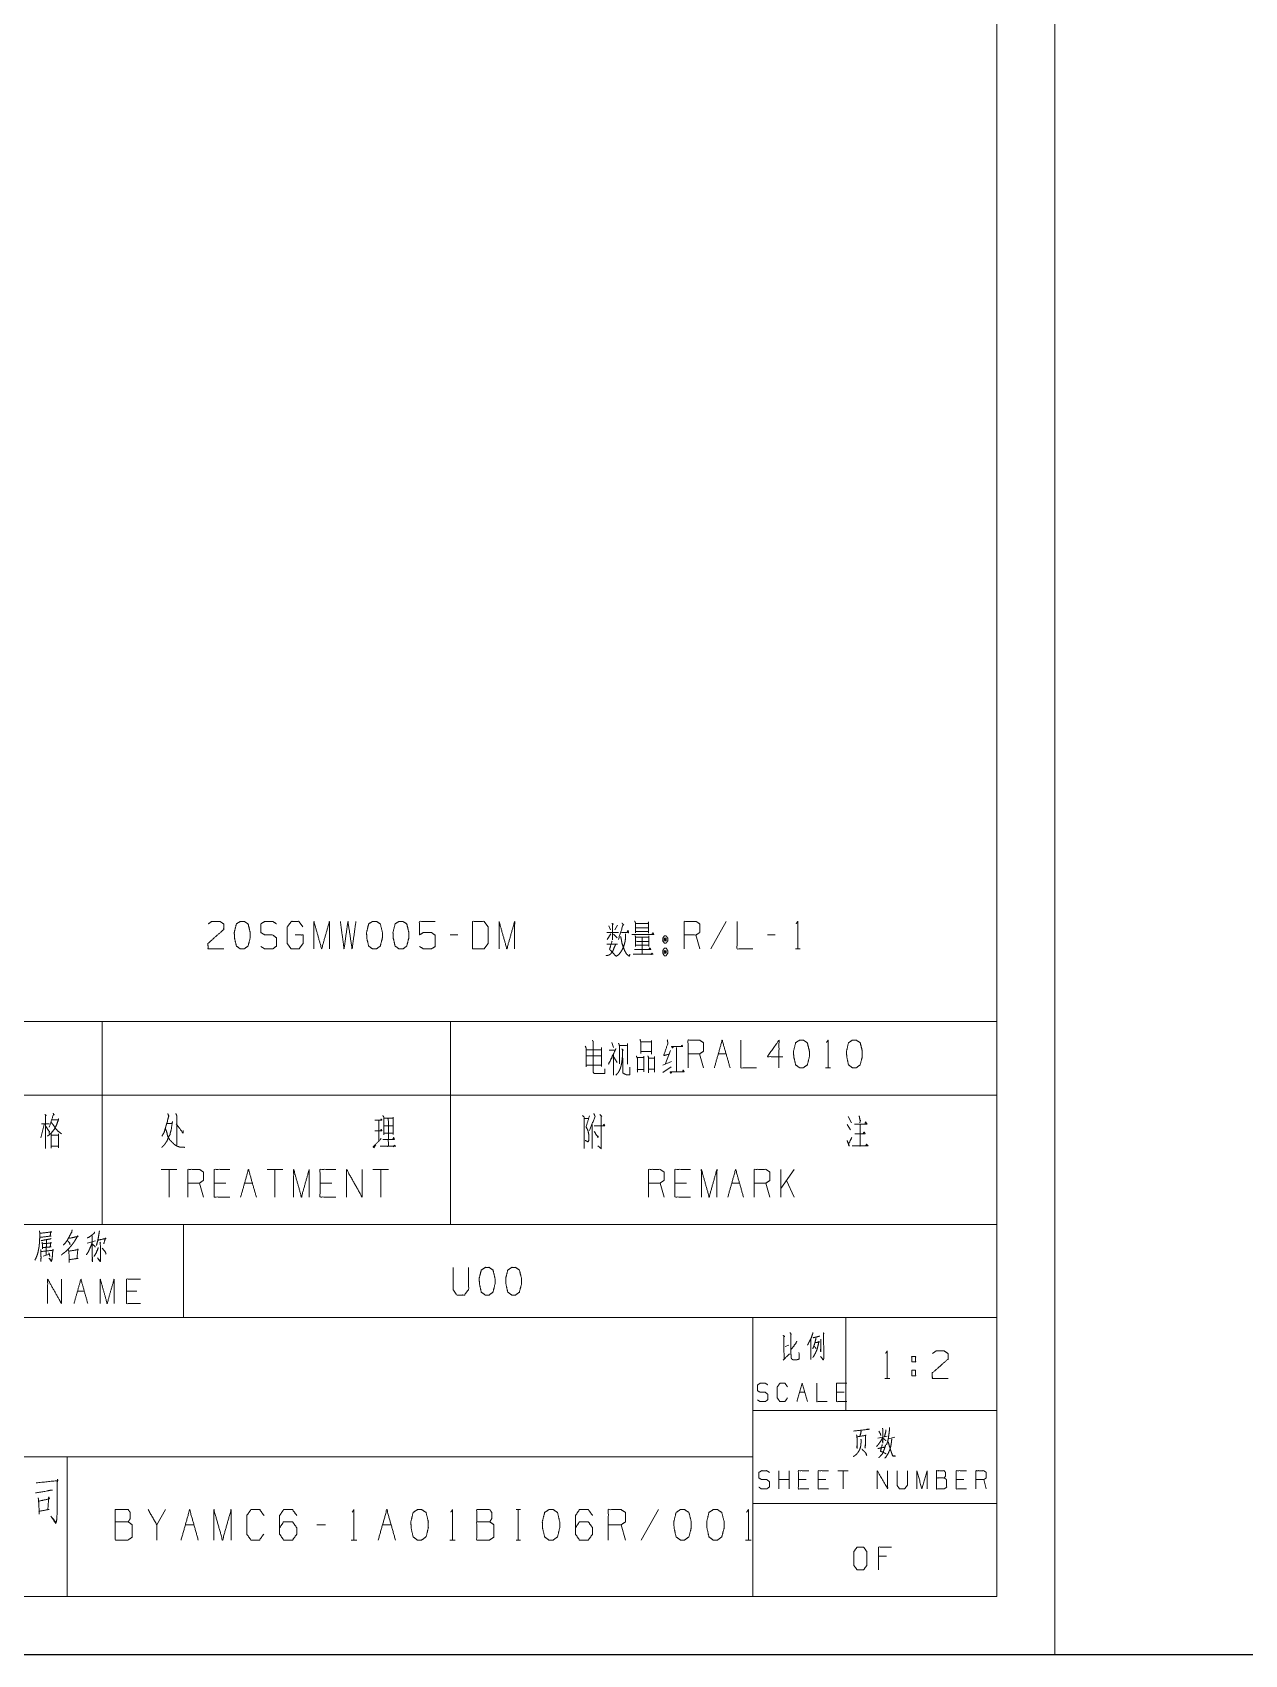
# Model space of a CAD drawing. Header units: millimetres. Extents: x 2210 to 79821, y -19430 to 2344.
# Drawn here: x 3105.1 to 3209.5, y 1492.8 to 1632.4 of the extents above; entities that cross this region are included whole.
import ezdxf

# ---------------------------------------------------------------- set-up
doc = ezdxf.new("R2010")
doc.units = ezdxf.units.MM
doc.layers.add('101', color=7, linetype='Continuous', true_color=0xffffff)

msp = doc.modelspace()

# ---------------------------------------------------------------- linework, layer by layer
msp.add_line((2209.78, 1492.82), (13049.16, 1492.82))
at = {"layer": '101', "color": 133, "linetype": 'Continuous', "lineweight": 18}
for p, q in [((3193.14, 1492.82), (3193.14, 1789.82)), ((3188.14, 1497.82), (3188.14, 1784.82)), ((3008.14, 1529.82), (3188.14, 1529.82)), ((3118.14, 1529.82), (3118.14, 1521.82)), ((3008.14, 1521.82), (3188.14, 1521.82)), ((3167.14, 1521.82), (3167.14, 1497.82)), ((3175.14, 1521.82), (3175.14, 1513.82)), ((3167.14, 1513.82), (3188.14, 1513.82)), ((3058.14, 1509.82), (3167.14, 1509.82)), ((3108.14, 1509.82), (3108.14, 1497.82)), ((3167.14, 1505.82), (3188.14, 1505.82)), ((2798.14, 1497.82), (3188.14, 1497.82)), ((3008.14, 1497.82), (3188.14, 1497.82)), ((2773.14, 1492.82), (3193.14, 1492.82))]:
    msp.add_line(p, q, dxfattribs=at)
at = {"layer": '101', "color": 72, "linetype": 'Continuous', "lineweight": 18}
for p, q in [((3164.86, 1555.89), (3163.52, 1553.52)), ((3141.76, 1554.72), (3141.09, 1554.72)), ((3154.94, 1554.82), (3154.62, 1554.32)), ((3154.75, 1555.52), (3154.91, 1555.17)), ((3155.17, 1554.79), (3155.46, 1554.47)), ((3155.49, 1555.57), (3155.26, 1555.17)), ((3162.59, 1553.52), (3162.25, 1554.72)), ((3169.08, 1554.72), (3168.41, 1554.72)), ((3154.59, 1553.94), (3155.51, 1553.94)), ((3170.81, 1553.52), (3171.23, 1553.52)), ((3086.14, 1547.28), (3111.14, 1547.28)), ((3111.14, 1547.28), (3141.14, 1547.28)), ((3111.14, 1547.28), (3111.14, 1540.93)), ((3141.14, 1547.28), (3188.14, 1547.28)), ((3141.14, 1547.28), (3141.14, 1540.93)), ((3188.14, 1547.28), (3188.14, 1540.93)), ((3152.81, 1544.85), (3154.09, 1544.85)), ((3154.12, 1545.05), (3154.12, 1543.42)), ((3155, 1545.47), (3155.16, 1545.05)), ((3160.07, 1544.77), (3159.63, 1543.67)), ((3160.58, 1545.05), (3160.58, 1543)), ((3152.81, 1544.32), (3154.09, 1544.32)), ((3152.83, 1543.52), (3154.09, 1543.52)), ((3155.18, 1544.22), (3155.48, 1543.75)), ((3159.4, 1542.9), (3160.12, 1543.37)), ((3159.41, 1543.52), (3160.14, 1543.85)), ((3162.91, 1543.3), (3162.57, 1544.5)), ((3164.18, 1544.5), (3164.85, 1544.5)), ((3173.41, 1543.3), (3173.83, 1543.3)), ((3086.14, 1540.93), (3111.14, 1540.93)), ((3111.14, 1540.93), (3111.14, 1529.82)), ((3111.14, 1540.93), (3141.14, 1540.93)), ((3141.14, 1540.93), (3188.14, 1540.93)), ((3141.14, 1540.93), (3141.14, 1529.82)), ((3188.14, 1540.93), (3188.14, 1529.82)), ((3153.98, 1539.27), (3154.16, 1539.12)), ((3175.35, 1539.12), (3175.65, 1538.57)), ((3106.16, 1538.42), (3105.87, 1537.27)), ((3116.74, 1538.5), (3117.16, 1538.5)), ((3134.95, 1538.77), (3134.95, 1536.95)), ((3135.39, 1538.3), (3136.17, 1538.3)), ((3152.66, 1538.92), (3153.01, 1538.92)), ((3153.31, 1538.42), (3153.31, 1536.35)), ((3175.26, 1538.42), (3175.56, 1537.95)), ((3117.59, 1534.56), (3116.24, 1534.56)), ((3116.91, 1534.56), (3116.91, 1532.18)), ((3126.69, 1534.56), (3125.35, 1534.56)), ((3126.02, 1534.56), (3126.02, 1532.18)), ((3135.8, 1534.56), (3134.45, 1534.56)), ((3135.13, 1534.56), (3135.13, 1532.18)), ((3170.71, 1534.56), (3169.55, 1532.91)), ((3169.55, 1532.18), (3169.55, 1534.56)), ((3170.71, 1532.18), (3170.04, 1533.61)), ((3119.86, 1532.18), (3119.53, 1533.38)), ((3121.8, 1533.38), (3120.8, 1533.38)), ((3123.41, 1533.38), (3124.08, 1533.38)), ((3130.91, 1533.38), (3129.9, 1533.38)), ((3159.51, 1532.18), (3159.17, 1533.38)), ((3161.45, 1533.38), (3160.44, 1533.38)), ((3165.33, 1533.38), (3166, 1533.38)), ((3168.62, 1532.18), (3168.28, 1533.38)), ((3086.14, 1529.82), (3111.14, 1529.82)), ((3111.14, 1529.82), (3141.14, 1529.82)), ((3141.14, 1529.82), (3188.14, 1529.82)), ((3106.36, 1528.49), (3106.34, 1527.19)), ((3109.85, 1528.2), (3110.57, 1528.4)), ((3106.06, 1527.1), (3106.61, 1527.25)), ((3109.02, 1524.08), (3109.62, 1524.08)), ((3114.14, 1524.08), (3113.25, 1524.08)), ((3169.92, 1519.32), (3170.24, 1519.44)), ((3180.82, 1517.29), (3181.16, 1517.29)), ((3180.82, 1517.29), (3180.82, 1516.81)), ((3171.17, 1515.38), (3171.62, 1515.38)), ((3175.01, 1515.38), (3174.35, 1515.38)), ((3178.51, 1516.56), (3178.93, 1516.56)), ((3177.91, 1511.45), (3178.7, 1511.62)), ((3178.82, 1511.39), (3179.36, 1511.51)), ((3169.38, 1507.07), (3169.38, 1508.64)), ((3170.27, 1507.07), (3170.27, 1508.64)), ((3175.36, 1508.64), (3174.47, 1508.64)), ((3174.91, 1508.64), (3174.91, 1507.07)), ((3170.27, 1507.87), (3169.38, 1507.87)), ((3171.74, 1507.87), (3171.07, 1507.87)), ((3173.44, 1507.87), (3172.77, 1507.87)), ((3185.32, 1507.87), (3184.65, 1507.87)), ((3187.24, 1507.07), (3187.02, 1507.87)), ((3116.59, 1505.29), (3115.85, 1503.99)), ((3146.77, 1505.29), (3147.14, 1505.29)), ((3146.96, 1505.29), (3146.96, 1502.67)), ((3159.02, 1505.29), (3157.54, 1502.67)), ((3118.31, 1503.99), (3119.05, 1503.99)), ((3130.36, 1503.99), (3129.62, 1503.99)), ((3135.28, 1503.99), (3136.02, 1503.99)), ((3156.19, 1502.67), (3155.82, 1503.99)), ((3132.59, 1502.67), (3133.06, 1502.67)), ((3141.07, 1502.67), (3141.54, 1502.67)), ((3146.77, 1502.67), (3147.14, 1502.67)), ((3166.53, 1502.67), (3167, 1502.67)), ((3178.66, 1501.28), (3177.97, 1501.28))]:
    msp.add_line(p, q, dxfattribs=at)
for points, knots in [([(3120.27, 1555.67), (3120.58, 1555.89), (3121.27, 1555.89), (3121.61, 1555.67), (3121.61, 1555.19), (3120.25, 1553.99), (3120.27, 1553.52), (3121.61, 1553.52)], [0, 0, 0.069688, 0.192979, 0.265274, 0.350227, 0.674742, 0.759753, 1, 1]), ([(3123.37, 1553.52), (3123.71, 1553.77), (3123.89, 1554.47), (3123.89, 1554.94), (3123.71, 1555.67), (3123.37, 1555.89), (3123.04, 1555.89), (3122.7, 1555.67), (3122.52, 1554.94), (3122.54, 1554.47), (3122.7, 1553.77), (3123.04, 1553.52), (3123.37, 1553.52)], [0, 0, 0.067524, 0.183969, 0.260581, 0.380939, 0.446136, 0.500306, 0.565502, 0.685861, 0.762525, 0.878306, 0.94583, 1, 1]), ([(3124.8, 1553.74), (3125.14, 1553.52), (3125.83, 1553.52), (3126.16, 1553.77), (3126.16, 1554.47), (3125.83, 1554.72), (3125.15, 1554.72), (3124.8, 1554.94), (3124.8, 1555.67), (3125.15, 1555.89), (3125.83, 1555.89), (3126.16, 1555.67)], [0, 0, 0.068039, 0.184057, 0.254519, 0.372334, 0.442797, 0.555843, 0.62637, 0.748393, 0.81892, 0.931967, 1, 1]), ([(3127.77, 1554.72), (3128.44, 1554.72), (3128.44, 1553.99), (3128.1, 1553.52), (3127.41, 1553.52), (3127.08, 1553.99), (3127.08, 1555.42), (3127.43, 1555.89), (3128.08, 1555.89), (3128.42, 1555.42)], [0, 0, 0.103298, 0.214798, 0.304266, 0.410278, 0.499742, 0.718897, 0.809959, 0.910536, 1, 1]), ([(3129.37, 1553.52), (3129.37, 1555.89), (3130.04, 1553.52), (3130.71, 1555.89), (3130.71, 1553.52)], [0, 0, 0.245192, 0.500001, 0.754808, 1, 1]), ([(3131.65, 1555.89), (3131.97, 1553.52), (3132.3, 1555.89), (3132.66, 1553.52), (3132.99, 1555.89)], [0, 0, 0.249745, 0.499742, 0.750003, 1, 1]), ([(3134.75, 1553.52), (3135.09, 1553.77), (3135.27, 1554.47), (3135.27, 1554.94), (3135.09, 1555.67), (3134.75, 1555.89), (3134.42, 1555.89), (3134.08, 1555.67), (3133.91, 1554.94), (3133.92, 1554.47), (3134.08, 1553.77), (3134.42, 1553.52), (3134.75, 1553.52)], [0, 0, 0.067524, 0.183969, 0.260581, 0.380939, 0.446136, 0.500306, 0.565502, 0.685861, 0.762525, 0.878306, 0.94583, 1, 1]), ([(3137.03, 1553.52), (3137.37, 1553.77), (3137.54, 1554.47), (3137.54, 1554.94), (3137.37, 1555.67), (3137.03, 1555.89), (3136.7, 1555.89), (3136.36, 1555.67), (3136.18, 1554.94), (3136.2, 1554.47), (3136.36, 1553.77), (3136.7, 1553.52), (3137.03, 1553.52)], [0, 0, 0.06753, 0.183974, 0.260586, 0.380945, 0.446147, 0.50031, 0.565507, 0.685867, 0.762532, 0.878313, 0.945837, 1, 1]), ([(3138.46, 1553.74), (3138.8, 1553.52), (3139.48, 1553.52), (3139.82, 1553.74), (3139.82, 1554.69), (3139.48, 1554.94), (3138.8, 1554.94), (3138.46, 1554.72), (3138.46, 1555.89), (3139.82, 1555.89)], [0, 0, 0.062226, 0.168341, 0.230572, 0.376815, 0.441268, 0.547383, 0.609609, 0.790488, 1, 1]), ([(3143.03, 1553.52), (3144.02, 1553.52), (3144.37, 1553.99), (3144.37, 1555.42), (3144.02, 1555.89), (3143.03, 1555.89), (3143.03, 1553.52)], [0, 0, 0.142134, 0.22716, 0.43179, 0.516817, 0.658951, 1, 1]), ([(3145.31, 1553.52), (3145.31, 1555.89), (3145.98, 1553.52), (3146.65, 1555.89), (3146.65, 1553.52)], [0, 0, 0.245192, 0.500001, 0.754808, 1, 1]), ([(3156.97, 1555.92), (3157.06, 1555.74), (3157.06, 1554.89), (3157.06, 1555.02), (3158.16, 1555.02), (3158.16, 1554.87), (3158.16, 1555.84), (3158.16, 1555.72), (3157.06, 1555.72), (3158.16, 1555.72), (3158.16, 1555.34), (3157.06, 1555.34)], [0, 0, 0.027308, 0.145703, 0.163114, 0.31575, 0.336643, 0.472448, 0.489859, 0.642495, 0.795131, 0.847364, 1, 1]), ([(3161.24, 1553.52), (3161.24, 1555.89), (3162.25, 1555.89), (3162.59, 1555.67), (3162.59, 1554.94), (3162.25, 1554.72), (3161.24, 1554.72)], [0, 0, 0.400952, 0.571031, 0.639278, 0.761674, 0.829921, 1, 1]), ([(3165.79, 1555.89), (3165.79, 1553.52), (3167.14, 1553.52)], [0, 0, 0.638733, 1, 1]), ([(3170.88, 1555.69), (3171.02, 1555.89), (3171.02, 1553.52)], [0, 0, 0.093486, 1, 1]), ([(3155, 1555.72), (3155.15, 1555.64), (3155.08, 1555.69), (3155.08, 1554.29), (3155.08, 1554.94), (3154.59, 1554.94), (3155.58, 1554.94)], [0, 0, 0.046308, 0.069112, 0.437814, 0.608997, 0.739331, 1, 1]), ([(3156.2, 1554.82), (3156.2, 1554.52), (3156.16, 1554.19), (3156.07, 1553.84), (3155.93, 1553.49), (3155.77, 1553.24), (3155.6, 1553.02), (3155.35, 1552.87)], [0, 0, 0.134097, 0.280224, 0.441576, 0.610311, 0.742763, 0.870651, 1, 1]), ([(3155.88, 1555.74), (3156.04, 1555.57), (3155.99, 1555.62), (3155.58, 1554.34)], [0, 0, 0.143525, 0.187748, 1, 1]), ([(3155.77, 1554.59), (3155.83, 1554.34), (3155.88, 1554.04), (3155.99, 1553.69), (3156.13, 1553.34), (3156.29, 1553.07), (3156.52, 1552.89), (3156.57, 1553.07)], [0, 0, 0.122117, 0.26769, 0.442438, 0.622809, 0.774615, 0.912625, 1, 1]), ([(3155.84, 1554.92), (3156.45, 1554.92), (3156.41, 1555.12), (3156.34, 1554.99)], [0, 0, 0.634152, 0.848467, 1, 1]), ([(3156.74, 1554.77), (3158.63, 1554.77), (3158.54, 1554.92), (3158.46, 1554.77)], [0, 0, 0.84451, 0.922255, 1, 1]), ([(3157.02, 1554.67), (3157.06, 1554.54), (3157.06, 1553.72), (3157.06, 1553.84), (3158.19, 1553.84), (3158.19, 1553.72), (3158.19, 1554.64), (3158.19, 1554.52), (3157.06, 1554.52), (3157.06, 1554.17), (3158.19, 1554.17), (3157.63, 1554.17), (3157.63, 1554.52), (3157.63, 1553.02), (3157.63, 1553.47), (3156.95, 1553.47), (3158.37, 1553.47), (3158.28, 1553.62), (3158.21, 1553.47)], [0, 0, 0.011506, 0.084582, 0.095654, 0.19585, 0.206922, 0.288855, 0.299928, 0.400124, 0.431125, 0.531321, 0.581419, 0.612421, 0.745286, 0.785145, 0.84464, 0.96989, 0.985312, 1, 1]), ([(3159.69, 1554.64), (3159.53, 1554.64), (3159.39, 1554.44), (3159.39, 1554.22), (3159.53, 1554.02), (3159.69, 1554.02), (3159.83, 1554.22), (3159.83, 1554.44), (3159.69, 1554.64)], [0, 0, 0.091014, 0.231143, 0.359871, 0.5, 0.591014, 0.731143, 0.859871, 1, 1]), ([(3159.69, 1554.22), (3159.69, 1554.44), (3159.53, 1554.44)], [0, 0, 0.585813, 1, 1]), ([(3159.53, 1554.22), (3159.69, 1554.22), (3159.53, 1554.44), (3159.53, 1554.22)], [0, 0, 0.241164, 0.658904, 1, 1]), ([(3155.33, 1553.87), (3155.19, 1553.57), (3155.1, 1553.34), (3154.94, 1553.12), (3154.78, 1552.99), (3154.52, 1552.94)], [0, 0, 0.251062, 0.434039, 0.642627, 0.795774, 1, 1]), ([(3155.03, 1554.19), (3154.82, 1553.49), (3155.35, 1552.92)], [0, 0, 0.483242, 1, 1]), ([(3156.85, 1553.07), (3158.56, 1553.07), (3158.47, 1553.17), (3158.4, 1553.02)], [0, 0, 0.851379, 0.917655, 1, 1]), ([(3159.83, 1553.37), (3159.69, 1553.59), (3159.53, 1553.59), (3159.39, 1553.37), (3159.39, 1553.17), (3159.53, 1552.94), (3159.69, 1552.94), (3159.83, 1553.17), (3159.83, 1553.37)], [0, 0, 0.149196, 0.238512, 0.387709, 0.499998, 0.649196, 0.738512, 0.887711, 1, 1]), ([(3159.69, 1553.37), (3159.53, 1553.37), (3159.69, 1553.17), (3159.69, 1553.37)], [0, 0, 0.258824, 0.674604, 1, 1]), ([(3159.53, 1553.37), (3159.53, 1553.17), (3159.69, 1553.17)], [0, 0, 0.556976, 1, 1]), ([(3152.73, 1545.15), (3152.8, 1545), (3152.8, 1543.37)], [0, 0, 0.092597, 1, 1]), ([(3153.33, 1545.65), (3153.42, 1545.55), (3153.42, 1542.92), (3153.47, 1542.82), (3153.63, 1542.8), (3154.41, 1542.8), (3154.41, 1543.2)], [0, 0, 0.031698, 0.655157, 0.682037, 0.720284, 0.904996, 1, 1]), ([(3154.79, 1544.8), (3155.29, 1544.8), (3155.37, 1544.95), (3154.74, 1543.62), (3155.16, 1544.45), (3155.16, 1542.67)], [0, 0, 0.102218, 0.138179, 0.441776, 0.633382, 1, 1]), ([(3155.87, 1544.92), (3156.01, 1544.82), (3155.92, 1544.82), (3155.92, 1544.2), (3155.87, 1543.77), (3155.82, 1543.5), (3155.73, 1543.2), (3155.59, 1542.92), (3155.36, 1542.67)], [0, 0, 0.067741, 0.102315, 0.346795, 0.514328, 0.623882, 0.746214, 0.867178, 1, 1]), ([(3155.59, 1545.42), (3155.66, 1545.25), (3155.66, 1543.65)], [0, 0, 0.105514, 1, 1]), ([(3155.66, 1545.2), (3156.36, 1545.2), (3156.36, 1545.37), (3156.36, 1543.6)], [0, 0, 0.266094, 0.331958, 1, 1]), ([(3157.44, 1545.75), (3157.51, 1545.5), (3157.51, 1544.52), (3157.51, 1544.7), (3158.43, 1544.7), (3158.43, 1544.47), (3158.43, 1545.65), (3158.43, 1545.52), (3157.51, 1545.52)], [0, 0, 0.054432, 0.258706, 0.29537, 0.487932, 0.535072, 0.781249, 0.807438, 1, 1]), ([(3159.79, 1545.7), (3159.84, 1545.42), (3159.48, 1544.35), (3159.98, 1544.47)], [0, 0, 0.145701, 0.734427, 1, 1]), ([(3160.32, 1545.07), (3160.23, 1545), (3160.16, 1545.12), (3161.11, 1545.12), (3161.04, 1545.25), (3160.97, 1545.12)], [0, 0, 0.077218, 0.17288, 0.808676, 0.904338, 1, 1]), ([(3161.57, 1543.3), (3161.57, 1545.67), (3162.57, 1545.67), (3162.91, 1545.45), (3162.91, 1544.72), (3162.57, 1544.5), (3161.57, 1544.5)], [0, 0, 0.400951, 0.571036, 0.639278, 0.761673, 0.829915, 1, 1]), ([(3163.84, 1543.3), (3164.51, 1545.67), (3165.19, 1543.3)], [0, 0, 0.499999, 1, 1]), ([(3166.12, 1545.67), (3166.12, 1543.3), (3167.46, 1543.3)], [0, 0, 0.638733, 1, 1]), ([(3169.74, 1544.25), (3168.4, 1544.25), (3169.4, 1545.67), (3169.4, 1543.3)], [0, 0, 0.245869, 0.565295, 1, 1]), ([(3171.5, 1543.3), (3171.84, 1543.55), (3172.02, 1544.25), (3172.02, 1544.72), (3171.84, 1545.45), (3171.5, 1545.67), (3171.17, 1545.67), (3170.83, 1545.45), (3170.65, 1544.72), (3170.67, 1544.25), (3170.83, 1543.55), (3171.17, 1543.3), (3171.5, 1543.3)], [0, 0, 0.067524, 0.18397, 0.260582, 0.380942, 0.446139, 0.500302, 0.565504, 0.685862, 0.762527, 0.878308, 0.945837, 1, 1]), ([(3173.48, 1545.47), (3173.62, 1545.67), (3173.62, 1543.3)], [0, 0, 0.093495, 1, 1]), ([(3176.06, 1543.3), (3176.39, 1543.55), (3176.57, 1544.25), (3176.57, 1544.72), (3176.39, 1545.45), (3176.06, 1545.67), (3175.72, 1545.67), (3175.38, 1545.45), (3175.21, 1544.72), (3175.23, 1544.25), (3175.38, 1543.55), (3175.72, 1543.3), (3176.06, 1543.3)], [0, 0, 0.067525, 0.183972, 0.260585, 0.380946, 0.446143, 0.500306, 0.565503, 0.685864, 0.76253, 0.878312, 0.945837, 1, 1]), ([(3155.97, 1544.12), (3155.97, 1542.85), (3156.1, 1542.77), (3156.26, 1542.7), (3156.56, 1542.7), (3156.56, 1543.35)], [0, 0, 0.500781, 0.55761, 0.626688, 0.744702, 1, 1]), ([(3157.12, 1544.3), (3157.21, 1544.12), (3157.21, 1542.92), (3157.21, 1543.15), (3157.76, 1543.15), (3157.76, 1542.95), (3157.76, 1544.3), (3157.76, 1544.17), (3157.21, 1544.17)], [0, 0, 0.044639, 0.317869, 0.369099, 0.493859, 0.539397, 0.84678, 0.87524, 1, 1]), ([(3158.11, 1544.32), (3158.18, 1544.17), (3158.18, 1542.85), (3158.18, 1543.17), (3158.69, 1543.17), (3158.69, 1542.92), (3158.69, 1544.25), (3158.69, 1544.12), (3158.2, 1544.12)], [0, 0, 0.036663, 0.329593, 0.401444, 0.514757, 0.570026, 0.862955, 0.89059, 1, 1]), ([(3160.17, 1542.92), (3160.09, 1542.8), (3160.03, 1542.95), (3161.23, 1542.95), (3161.16, 1543.12), (3161.11, 1543)], [0, 0, 0.083253, 0.169787, 0.823494, 0.926146, 1, 1]), ([(3106.23, 1539.27), (3106.33, 1539.17), (3106.28, 1539.25), (3106.28, 1536.35), (3106.28, 1538.47), (3105.93, 1538.47), (3106.58, 1538.47)], [0, 0, 0.023247, 0.037896, 0.500409, 0.839319, 0.895699, 1, 1]), ([(3106.92, 1539.4), (3107.02, 1539.25), (3106.95, 1539.27), (3106.6, 1538.2)], [0, 0, 0.132126, 0.186059, 1, 1]), ([(3116.79, 1539.37), (3116.88, 1539.15), (3116.79, 1538.82), (3116.76, 1538.65), (3116.68, 1538.42), (3116.61, 1538.17), (3116.54, 1537.95), (3116.49, 1537.75), (3116.4, 1537.6), (3116.3, 1537.42)], [0, 0, 0.116541, 0.278918, 0.364993, 0.478696, 0.603951, 0.71766, 0.817412, 0.901346, 1, 1]), ([(3117.5, 1539.35), (3117.57, 1539.17), (3117.57, 1536.65)], [0, 0, 0.06955, 1, 1]), ([(3135.3, 1539.2), (3135.39, 1539.05), (3135.39, 1537.55), (3135.39, 1537.67), (3136.2, 1537.67), (3136.2, 1537.55), (3136.2, 1539.05), (3136.2, 1538.95), (3135.39, 1538.95), (3135.78, 1538.95), (3135.78, 1536.55), (3135.07, 1536.55), (3136.42, 1536.55), (3136.33, 1536.6), (3136.31, 1536.65), (3136.2, 1536.5)], [0, 0, 0.016856, 0.162098, 0.174201, 0.252928, 0.265031, 0.410272, 0.419955, 0.498682, 0.536334, 0.76872, 0.837175, 0.967244, 0.977077, 0.982211, 1, 1]), ([(3152.48, 1539.2), (3152.64, 1539.05), (3152.64, 1536.35)], [0, 0, 0.074914, 1, 1]), ([(3153.08, 1539.15), (3152.8, 1538.2), (3152.9, 1538.02), (3152.97, 1537.85), (3153.04, 1537.5), (3153.04, 1537.07), (3152.97, 1536.92), (3152.73, 1537.05)], [0, 0, 0.379822, 0.458229, 0.530553, 0.667378, 0.830233, 0.893776, 1, 1]), ([(3153.47, 1539.35), (3153.57, 1539.12), (3153.1, 1537.9)], [0, 0, 0.159107, 1, 1]), ([(3154.09, 1539.17), (3154.09, 1536.35), (3153.82, 1536.57)], [0, 0, 0.890401, 1, 1]), ([(3176.3, 1539.17), (3176.39, 1538.7), (3176.41, 1538.8), (3176.36, 1538.57)], [0, 0, 0.592181, 0.716658, 1, 1]), ([(3106.31, 1538.25), (3106.61, 1537.77), (3106.61, 1537.85), (3106.58, 1537.65)], [0, 0, 0.668993, 0.75826, 1, 1]), ([(3106.84, 1538.82), (3107.39, 1538.82), (3107.41, 1538.92), (3107.25, 1538.45), (3107.02, 1538), (3106.76, 1537.67), (3106.44, 1537.42)], [0, 0, 0.220966, 0.26192, 0.463932, 0.667691, 0.836831, 1, 1]), ([(3106.77, 1538.6), (3106.95, 1538.37), (3107.14, 1538.07), (3107.32, 1537.87), (3107.64, 1537.62)], [0, 0, 0.21756, 0.48939, 0.692342, 1, 1]), ([(3117.2, 1538.67), (3117.09, 1537.95), (3117.02, 1537.72), (3116.99, 1537.55), (3116.88, 1537.37), (3116.79, 1537.17), (3116.74, 1537.02), (3116.61, 1536.82), (3116.51, 1536.67), (3116.28, 1536.45)], [0, 0, 0.296653, 0.392139, 0.46442, 0.547269, 0.635793, 0.700209, 0.795421, 0.869798, 1, 1]), ([(3116.61, 1538.02), (3116.68, 1537.85), (3116.74, 1537.65), (3116.77, 1537.47), (3116.95, 1537.12), (3117.04, 1537.02), (3117.29, 1536.77), (3117.43, 1536.65), (3117.6, 1536.55), (3117.85, 1536.47), (3118.08, 1536.47), (3118.26, 1536.45)], [0, 0, 0.075192, 0.15762, 0.228747, 0.384949, 0.438119, 0.578251, 0.653441, 0.734337, 0.837345, 0.928883, 1, 1]), ([(3117.53, 1538.47), (3118.12, 1537.67), (3118.12, 1537.9)], [0, 0, 0.814824, 1, 1]), ([(3134.61, 1537.87), (3135.23, 1537.87), (3135.16, 1538.02), (3135.13, 1537.9)], [0, 0, 0.676561, 0.857934, 1, 1]), ([(3134.63, 1538.8), (3135.23, 1538.8), (3135.16, 1538.9), (3135.13, 1538.77)], [0, 0, 0.704243, 0.847777, 1, 1]), ([(3153.49, 1538.3), (3154.41, 1538.3), (3154.33, 1538.45), (3154.28, 1538.32)], [0, 0, 0.752923, 0.888763, 1, 1]), ([(3153.5, 1537.82), (3153.82, 1537.3), (3153.84, 1537.4), (3153.75, 1537.42)], [0, 0, 0.760418, 0.886215, 1, 1]), ([(3176.39, 1538.42), (3176.39, 1536.57), (3175.69, 1536.57), (3177.08, 1536.57), (3176.94, 1536.72), (3176.85, 1536.57)], [0, 0, 0.426906, 0.590047, 0.912256, 0.959823, 1, 1]), ([(3175.91, 1538.45), (3176.98, 1538.45), (3176.85, 1538.65), (3176.8, 1538.47)], [0, 0, 0.717261, 0.876328, 1, 1]), ([(3175.93, 1537.62), (3176.82, 1537.62), (3176.73, 1537.77), (3176.64, 1537.65)], [0, 0, 0.729813, 0.873574, 1, 1]), ([(3106.76, 1537.62), (3106.76, 1536.37), (3106.76, 1536.55), (3107.39, 1536.55), (3107.39, 1536.42), (3107.39, 1537.62), (3107.39, 1537.5), (3106.83, 1537.5)], [0, 0, 0.306605, 0.34953, 0.505604, 0.536265, 0.830605, 0.861265, 1, 1]), ([(3134.7, 1536.67), (3134.54, 1536.42), (3134.47, 1536.5), (3135.16, 1537.2)], [0, 0, 0.214427, 0.289033, 1, 1]), ([(3135.3, 1537.12), (3136.31, 1537.12), (3136.24, 1537.3), (3136.17, 1537.15)], [0, 0, 0.739673, 0.878255, 1, 1]), ([(3175.26, 1537.05), (3175.44, 1536.55), (3175.4, 1536.77), (3175.67, 1537.3)], [0, 0, 0.39393, 0.563113, 1, 1]), ([(3118.52, 1532.18), (3118.52, 1534.56), (3119.53, 1534.56), (3119.86, 1534.33), (3119.86, 1533.61), (3119.53, 1533.38), (3118.52, 1533.38)], [0, 0, 0.400951, 0.571036, 0.639278, 0.761673, 0.829915, 1, 1]), ([(3122.14, 1532.18), (3120.8, 1532.18), (3120.8, 1534.56), (3122.14, 1534.56)], [0, 0, 0.26539, 0.73461, 1, 1]), ([(3123.07, 1532.18), (3123.74, 1534.56), (3124.42, 1532.18)], [0, 0, 0.499999, 1, 1]), ([(3127.63, 1532.18), (3127.63, 1534.56), (3128.3, 1532.18), (3128.97, 1534.56), (3128.97, 1532.18)], [0, 0, 0.245192, 0.500001, 0.754808, 1, 1]), ([(3131.25, 1532.18), (3129.9, 1532.18), (3129.9, 1534.56), (3131.25, 1534.56)], [0, 0, 0.26539, 0.73461, 1, 1]), ([(3132.18, 1532.18), (3132.18, 1534.56), (3133.52, 1532.18), (3133.52, 1534.56)], [0, 0, 0.317574, 0.682426, 1, 1]), ([(3158.17, 1532.18), (3158.17, 1534.56), (3159.17, 1534.56), (3159.51, 1534.33), (3159.51, 1533.61), (3159.17, 1533.38), (3158.17, 1533.38)], [0, 0, 0.400952, 0.571031, 0.639278, 0.761674, 0.829922, 1, 1]), ([(3161.79, 1532.18), (3160.44, 1532.18), (3160.44, 1534.56), (3161.79, 1534.56)], [0, 0, 0.26539, 0.73461, 1, 1]), ([(3162.72, 1532.18), (3162.72, 1534.56), (3163.39, 1532.18), (3164.06, 1534.56), (3164.06, 1532.18)], [0, 0, 0.245192, 0.499999, 0.754808, 1, 1]), ([(3167.27, 1532.18), (3167.27, 1534.56), (3168.28, 1534.56), (3168.62, 1534.33), (3168.62, 1533.61), (3168.28, 1533.38), (3167.27, 1533.38)], [0, 0, 0.400951, 0.571036, 0.639278, 0.761673, 0.829915, 1, 1]), ([(3108.56, 1529.35), (3108.54, 1529.19), (3108.35, 1528.84), (3108.24, 1528.62), (3108.12, 1528.42), (3107.96, 1528.2), (3107.81, 1528.05)], [0, 0, 0.101774, 0.363754, 0.525154, 0.678922, 0.85608, 1, 1]), ([(3105.76, 1529.28), (3105.78, 1529.08), (3105.78, 1528.73), (3105.76, 1528.4), (3105.75, 1528.18), (3105.72, 1527.89), (3105.67, 1527.65), (3105.62, 1527.38), (3105.56, 1527.19), (3105.48, 1526.99), (3105.36, 1526.74)], [0, 0, 0.076503, 0.212087, 0.33934, 0.424292, 0.535105, 0.630037, 0.733301, 0.813245, 0.895183, 1, 1]), ([(3105.81, 1529.06), (3106.78, 1529.17), (3106.73, 1529.22), (3106.68, 1528.82), (3106.76, 1528.82), (3105.79, 1528.71)], [0, 0, 0.39108, 0.416924, 0.577585, 0.60892, 1, 1]), ([(3106.76, 1528.62), (3106.72, 1528.58), (3106.33, 1528.51), (3106.11, 1528.47), (3105.9, 1528.42)], [0, 0, 0.07226, 0.516589, 0.766867, 1, 1]), ([(3105.98, 1528.31), (3106, 1528.16), (3106.03, 1527.72), (3106.01, 1527.83), (3106.75, 1527.89), (3106.68, 1527.89), (3106.73, 1528.29), (3106.76, 1528.22), (3106, 1528.16)], [0, 0, 0.056492, 0.217482, 0.258029, 0.525926, 0.548635, 0.694164, 0.720796, 1, 1]), ([(3108.34, 1528.66), (3108.39, 1528.64), (3109.09, 1528.8), (3109.04, 1528.84), (3108.92, 1528.62), (3108.78, 1528.38), (3108.64, 1528.18), (3108.48, 1527.98), (3108.31, 1527.78), (3108.12, 1527.58), (3107.92, 1527.41), (3107.76, 1527.3), (3107.64, 1527.19)], [0, 0, 0.017093, 0.254607, 0.275864, 0.359629, 0.452278, 0.53264, 0.616084, 0.70281, 0.792986, 0.881828, 0.944963, 1, 1]), ([(3108.17, 1528.42), (3108.2, 1528.4), (3108.37, 1528.2), (3108.39, 1528.09), (3108.32, 1528.25)], [0, 0, 0.066028, 0.519581, 0.712132, 1, 1]), ([(3110.29, 1528.29), (3110.2, 1528), (3110.09, 1527.76), (3109.99, 1527.52), (3109.9, 1527.38), (3109.79, 1527.21)], [0, 0, 0.251918, 0.474135, 0.691326, 0.826694, 1, 1]), ([(3110.51, 1529.17), (3110.48, 1529.08), (3110.27, 1528.91), (3110.06, 1528.75), (3109.87, 1528.66)], [0, 0, 0.111856, 0.433088, 0.752703, 1, 1]), ([(3110.29, 1528.84), (3110.3, 1527.1), (3110.32, 1526.61), (3110.29, 1526.7), (3110.3, 1526.9)], [0, 0, 0.691283, 0.883884, 0.921006, 1, 1]), ([(3110.3, 1528.13), (3110.51, 1527.96), (3110.55, 1527.87)], [0, 0, 0.729109, 1, 1]), ([(3110.91, 1529.26), (3110.9, 1529.15), (3110.82, 1528.69), (3110.76, 1528.38), (3110.65, 1528)], [0, 0, 0.086565, 0.451629, 0.696477, 1, 1]), ([(3110.94, 1528.31), (3111.02, 1528.2), (3110.99, 1528.22), (3111.01, 1527.05), (3111.01, 1526.77), (3110.99, 1526.61), (3110.74, 1526.96), (3110.99, 1526.66)], [0, 0, 0.051678, 0.066298, 0.513635, 0.623349, 0.682727, 0.848098, 1, 1]), ([(3110.79, 1528.47), (3111.49, 1528.62), (3111.43, 1528.64), (3111.29, 1528.16)], [0, 0, 0.557066, 0.608364, 1, 1]), ([(3105.86, 1527.67), (3105.87, 1527.47), (3105.89, 1526.96), (3105.87, 1526.63), (3105.86, 1526.72), (3105.89, 1526.94)], [0, 0, 0.147471, 0.523364, 0.768667, 0.835021, 1, 1]), ([(3105.89, 1527.49), (3106.95, 1527.6), (3106.92, 1527.67), (3106.9, 1527.56), (3106.86, 1527.05), (3106.84, 1526.85), (3106.78, 1526.63), (3106.58, 1526.92), (3106.79, 1526.7)], [0, 0, 0.374083, 0.399749, 0.43883, 0.61759, 0.687458, 0.767887, 0.891105, 1, 1]), ([(3106.56, 1527.38), (3106.62, 1527.21), (3106.65, 1527.07)], [0, 0, 0.579215, 1, 1]), ([(3108.24, 1527.63), (3108.28, 1527.56), (3108.31, 1527.01), (3108.32, 1526.94), (3108.32, 1526.55), (3108.31, 1526.72), (3108.31, 1526.79), (3109.07, 1526.9), (3108.98, 1526.9), (3109.06, 1527.72), (3109.09, 1527.67), (3109.04, 1527.65), (3108.29, 1527.52)], [0, 0, 0.018828, 0.160986, 0.178485, 0.280676, 0.326272, 0.343303, 0.542024, 0.566111, 0.777126, 0.791033, 0.804348, 1, 1]), ([(3110.8, 1527.85), (3110.79, 1527.74), (3110.62, 1527.34), (3110.45, 1527.07)], [0, 0, 0.129619, 0.632946, 1, 1]), ([(3111.16, 1527.78), (3111.44, 1527.43), (3111.49, 1527.25)], [0, 0, 0.711821, 1, 1]), ([(3106.46, 1523.02), (3106.46, 1525.12), (3107.65, 1523.02), (3107.65, 1525.12)], [0, 0, 0.317574, 0.682426, 1, 1]), ([(3110.99, 1523.02), (3110.99, 1525.12), (3111.58, 1523.02), (3112.18, 1525.12), (3112.18, 1523.02)], [0, 0, 0.245192, 0.5, 0.754808, 1, 1]), ([(3114.44, 1523.02), (3113.25, 1523.02), (3113.25, 1525.12), (3114.44, 1525.12)], [0, 0, 0.265389, 0.734611, 1, 1]), ([(3141.35, 1526.13), (3141.35, 1524.23), (3141.66, 1523.75), (3142.33, 1523.75), (3142.69, 1524.23), (3142.69, 1526.13)], [0, 0, 0.337151, 0.438595, 0.557781, 0.662849, 1, 1]), ([(3144.45, 1523.75), (3144.79, 1524), (3144.96, 1524.7), (3144.96, 1525.18), (3144.79, 1525.9), (3144.45, 1526.13), (3144.12, 1526.13), (3143.78, 1525.9), (3143.6, 1525.18), (3143.62, 1524.7), (3143.78, 1524), (3144.12, 1523.75), (3144.45, 1523.75)], [0, 0, 0.067524, 0.183969, 0.260581, 0.380939, 0.446136, 0.500306, 0.565502, 0.68586, 0.762525, 0.878306, 0.94583, 1, 1]), ([(3146.73, 1523.75), (3147.06, 1524), (3147.24, 1524.7), (3147.24, 1525.18), (3147.06, 1525.9), (3146.73, 1526.13), (3146.39, 1526.13), (3146.06, 1525.9), (3145.88, 1525.18), (3145.9, 1524.7), (3146.06, 1524), (3146.39, 1523.75), (3146.73, 1523.75)], [0, 0, 0.067525, 0.183972, 0.260585, 0.380946, 0.446143, 0.500306, 0.565503, 0.685864, 0.76253, 0.878312, 0.945837, 1, 1]), ([(3169.75, 1520.29), (3169.9, 1520.17), (3169.81, 1520.21), (3169.84, 1518.22), (3169.75, 1518.14), (3170.31, 1518.7)], [0, 0, 0.060255, 0.090729, 0.71461, 0.752496, 1, 1]), ([(3170.35, 1520.52), (3170.47, 1520.37), (3170.43, 1520.42), (3170.43, 1519.55), (3170.43, 1518.86), (3170.43, 1518.76), (3170.44, 1518.37), (3170.49, 1518.26), (3170.55, 1518.2), (3170.68, 1518.16), (3170.94, 1518.18), (3171.13, 1518.24), (3171.15, 1518.26), (3171.12, 1518.8)], [0, 0, 0.050887, 0.067371, 0.30486, 0.491459, 0.519732, 0.627242, 0.657953, 0.681265, 0.71898, 0.791172, 0.845841, 0.852765, 1, 1]), ([(3170.43, 1519.05), (3170.85, 1519.59), (3170.93, 1519.77)], [0, 0, 0.77398, 1, 1]), ([(3172.32, 1520.52), (3172.3, 1520.42), (3172.13, 1519.96), (3171.98, 1519.69), (3171.86, 1519.44)], [0, 0, 0.089072, 0.504979, 0.766001, 1, 1]), ([(3172.15, 1519.96), (3172.14, 1518.2), (3172.13, 1518.33), (3172.13, 1518.35), (3172.14, 1518.53)], [0, 0, 0.841012, 0.900786, 0.910681, 1, 1]), ([(3172.56, 1520.04), (3172.58, 1520), (3172.51, 1519.71), (3172.43, 1519.44), (3172.36, 1519.26), (3172.3, 1519.11)], [0, 0, 0.044891, 0.350478, 0.63559, 0.840224, 1, 1]), ([(3172.56, 1519.65), (3172.86, 1519.71), (3172.83, 1519.77), (3172.8, 1519.55), (3172.74, 1519.34), (3172.71, 1519.17), (3172.65, 1519.01), (3172.58, 1518.86), (3172.51, 1518.7), (3172.43, 1518.57), (3172.36, 1518.43), (3172.3, 1518.37)], [0, 0, 0.158182, 0.194476, 0.315843, 0.429568, 0.518472, 0.611327, 0.697145, 0.792857, 0.869066, 0.954883, 1, 1]), ([(3172.33, 1520.11), (3172.36, 1520.08), (3172.39, 1520.08), (3172.9, 1520.21), (3172.86, 1520.21), (3172.78, 1520.17)], [0, 0, 0.049781, 0.090425, 0.822292, 0.883256, 1, 1]), ([(3173.21, 1520.5), (3173.27, 1520.42), (3173.24, 1520.4), (3173.25, 1518.35), (3173.25, 1518.33), (3173.24, 1518.2), (3173.21, 1518.16), (3172.97, 1518.47), (3173.21, 1518.18), (3173.24, 1518.26)], [0, 0, 0.031372, 0.042462, 0.676473, 0.682877, 0.721567, 0.737252, 0.857566, 0.97283, 1, 1]), ([(3172.99, 1519.94), (3173.02, 1519.9), (3172.99, 1519.88), (3172.99, 1518.88), (3172.97, 1518.99), (3172.99, 1519.11)], [0, 0, 0.038712, 0.066084, 0.824707, 0.904517, 1, 1]), ([(3172.42, 1519.34), (3172.55, 1519.22), (3172.58, 1519.11)], [0, 0, 0.6273, 1, 1]), ([(3178.58, 1518.74), (3178.72, 1518.94), (3178.72, 1516.56)], [0, 0, 0.093487, 1, 1]), ([(3180.82, 1517.99), (3180.82, 1518.46), (3181.16, 1518.46), (3181.16, 1517.99), (3180.82, 1517.99)], [0, 0, 0.292916, 0.5, 0.792916, 1, 1]), ([(3182.6, 1518.71), (3182.92, 1518.94), (3183.61, 1518.94), (3183.95, 1518.71), (3183.95, 1518.24), (3182.59, 1517.04), (3182.6, 1516.56), (3183.95, 1516.56)], [0, 0, 0.069688, 0.192972, 0.265273, 0.350226, 0.674741, 0.759753, 1, 1]), ([(3181.16, 1517.29), (3181.16, 1516.81), (3180.82, 1516.81)], [0, 0, 0.585831, 1, 1]), ([(3167.54, 1514.73), (3167.77, 1514.58), (3168.22, 1514.58), (3168.45, 1514.75), (3168.45, 1515.21), (3168.22, 1515.38), (3167.78, 1515.38), (3167.54, 1515.53), (3167.54, 1516.01), (3167.78, 1516.16), (3168.22, 1516.16), (3168.45, 1516.01)], [0, 0, 0.068029, 0.184052, 0.254519, 0.372336, 0.442804, 0.555843, 0.62637, 0.748396, 0.818923, 0.931962, 1, 1]), ([(3170.13, 1514.9), (3169.91, 1514.58), (3169.48, 1514.58), (3169.25, 1514.9), (3169.25, 1515.84), (3169.48, 1516.16), (3169.92, 1516.16), (3170.14, 1515.84)], [0, 0, 0.114571, 0.243364, 0.357935, 0.638587, 0.753157, 0.885429, 1, 1]), ([(3170.95, 1514.58), (3171.4, 1516.16), (3171.84, 1514.58)], [0, 0, 0.499998, 1, 1]), ([(3172.65, 1516.16), (3172.65, 1514.58), (3173.54, 1514.58)], [0, 0, 0.638737, 1, 1]), ([(3175.24, 1514.58), (3174.35, 1514.58), (3174.35, 1516.16), (3175.24, 1516.16)], [0, 0, 0.265388, 0.734612, 1, 1]), ([(3176.45, 1511.35), (3176.48, 1511.22), (3176.47, 1511.18), (3176.45, 1510.89), (3176.41, 1510.64), (3176.36, 1510.5), (3176.29, 1510.35), (3176.2, 1510.21), (3176.06, 1510.04), (3175.91, 1509.92), (3175.79, 1509.86)], [0, 0, 0.073225, 0.098424, 0.26494, 0.409696, 0.496582, 0.589746, 0.686975, 0.813798, 0.923947, 1, 1]), ([(3175.82, 1512.05), (3177.17, 1512.2), (3177.11, 1512.22), (3176.96, 1512.2)], [0, 0, 0.865805, 0.905503, 1, 1]), ([(3176.08, 1511.72), (3176.11, 1511.55), (3176.13, 1511.12), (3176.13, 1510.54), (3176.11, 1510.62), (3176.11, 1510.77)], [0, 0, 0.119124, 0.427226, 0.837796, 0.897358, 1, 1]), ([(3176.11, 1511.55), (3176.9, 1511.68), (3176.86, 1511.72), (3176.85, 1511.37), (3176.85, 1511), (3176.83, 1510.77), (3176.82, 1510.58), (3176.8, 1510.66), (3176.83, 1510.85)], [0, 0, 0.351984, 0.378534, 0.533493, 0.697426, 0.797814, 0.880033, 0.917028, 1, 1]), ([(3176.44, 1512.11), (3176.47, 1511.99), (3176.36, 1511.6)], [0, 0, 0.238945, 1, 1]), ([(3178.32, 1511.47), (3178.19, 1511.24), (3178.06, 1511.04), (3177.93, 1510.87), (3177.8, 1510.73)], [0, 0, 0.287233, 0.555137, 0.786183, 1, 1]), ([(3178, 1512.03), (3178.13, 1511.8), (3178.16, 1511.66)], [0, 0, 0.640218, 1, 1]), ([(3178.31, 1512.3), (3178.34, 1512.15), (3178.34, 1511.02), (3178.31, 1511.16), (3178.34, 1511.29)], [0, 0, 0.094654, 0.823642, 0.918295, 1, 1]), ([(3178.34, 1511.43), (3178.51, 1511.31), (3178.6, 1511.2)], [0, 0, 0.613114, 1, 1]), ([(3178.6, 1512.15), (3178.6, 1512.05), (3178.48, 1511.57)], [0, 0, 0.174306, 1, 1]), ([(3179.11, 1511.39), (3179.07, 1511.04), (3179.03, 1510.79), (3178.98, 1510.58), (3178.92, 1510.4), (3178.81, 1510.15), (3178.7, 1509.96), (3178.59, 1509.79), (3178.5, 1509.71)], [0, 0, 0.194372, 0.332632, 0.448613, 0.555646, 0.70616, 0.822691, 0.933849, 1, 1]), ([(3178.91, 1512.34), (3178.91, 1512.22), (3178.89, 1511.99), (3178.85, 1511.7), (3178.81, 1511.39), (3178.75, 1511.14), (3178.67, 1510.91), (3178.66, 1510.85)], [0, 0, 0.081859, 0.232245, 0.425429, 0.632112, 0.800316, 0.957949, 1, 1]), ([(3176.52, 1510.5), (3176.73, 1510.31), (3176.85, 1510.19), (3176.9, 1510.11), (3176.95, 1509.94), (3176.86, 1510.15)], [0, 0, 0.292982, 0.473564, 0.580848, 0.762106, 1, 1]), ([(3177.91, 1510.54), (3178.54, 1510.68), (3178.56, 1510.87), (3178.56, 1510.79), (3178.48, 1510.54), (3178.38, 1510.27), (3178.28, 1510.06), (3178.16, 1509.94), (3178.06, 1509.82), (3177.99, 1509.75)], [0, 0, 0.304469, 0.392577, 0.431617, 0.55371, 0.68947, 0.798366, 0.878841, 0.95475, 1, 1]), ([(3178.29, 1510.89), (3178.13, 1510.31), (3178.24, 1510.27), (3178.35, 1510.23), (3178.47, 1510.17), (3178.62, 1510.08)], [0, 0, 0.529111, 0.626299, 0.735529, 0.852099, 1, 1]), ([(3178.79, 1511.12), (3178.82, 1511.08), (3178.97, 1510.5), (3179.07, 1510.23), (3179.17, 1509.94), (3179.2, 1509.88), (3179.42, 1509.9), (3179.2, 1509.92), (3179.13, 1510.04)], [0, 0, 0.026719, 0.341744, 0.493482, 0.655463, 0.691641, 0.807838, 0.924035, 1, 1]), ([(3167.67, 1507.22), (3167.89, 1507.07), (3168.35, 1507.07), (3168.57, 1507.24), (3168.57, 1507.7), (3168.35, 1507.87), (3167.9, 1507.87), (3167.67, 1508.01), (3167.67, 1508.49), (3167.9, 1508.64), (3168.35, 1508.64), (3168.57, 1508.49)], [0, 0, 0.068036, 0.184055, 0.25452, 0.372334, 0.442799, 0.555845, 0.626371, 0.748393, 0.818918, 0.931964, 1, 1]), ([(3171.96, 1507.07), (3171.07, 1507.07), (3171.07, 1508.64), (3171.96, 1508.64)], [0, 0, 0.265394, 0.734606, 1, 1]), ([(3173.66, 1507.07), (3172.77, 1507.07), (3172.77, 1508.64), (3173.66, 1508.64)], [0, 0, 0.265394, 0.734606, 1, 1]), ([(3177.86, 1507.07), (3177.86, 1508.64), (3178.75, 1507.07), (3178.75, 1508.64)], [0, 0, 0.317573, 0.682427, 1, 1]), ([(3179.56, 1508.64), (3179.56, 1507.39), (3179.77, 1507.07), (3180.21, 1507.07), (3180.45, 1507.39), (3180.45, 1508.64)], [0, 0, 0.337149, 0.438598, 0.557784, 0.662851, 1, 1]), ([(3181.26, 1507.07), (3181.26, 1508.64), (3181.7, 1507.07), (3182.15, 1508.64), (3182.15, 1507.07)], [0, 0, 0.245192, 0.5, 0.754808, 1, 1]), ([(3182.95, 1508.01), (3182.95, 1508.64), (3183.62, 1508.64), (3183.73, 1508.49), (3183.73, 1508.18), (3183.62, 1508.01), (3182.95, 1508.01), (3182.95, 1507.07), (3183.61, 1507.07), (3183.83, 1507.22), (3183.83, 1507.87), (3183.62, 1508.01)], [0, 0, 0.115916, 0.238849, 0.272472, 0.33043, 0.366587, 0.48952, 0.663395, 0.784172, 0.83349, 0.952457, 1, 1]), ([(3185.54, 1507.07), (3184.65, 1507.07), (3184.65, 1508.64), (3185.54, 1508.64)], [0, 0, 0.265394, 0.734606, 1, 1]), ([(3186.35, 1507.07), (3186.35, 1508.64), (3187.02, 1508.64), (3187.24, 1508.49), (3187.24, 1508.01), (3187.02, 1507.87), (3186.35, 1507.87)], [0, 0, 0.400946, 0.571033, 0.639276, 0.76167, 0.829914, 1, 1]), ([(3105.48, 1507.59), (3107.35, 1507.79), (3107.3, 1507.9), (3107.28, 1507.38), (3107.28, 1505.45), (3107.26, 1504.69), (3107.23, 1504.34), (3107.18, 1504.17), (3107.16, 1504.1), (3106.74, 1504.72), (3107.16, 1504.21)], [0, 0, 0.261649, 0.277493, 0.349233, 0.616764, 0.72192, 0.769813, 0.794637, 0.804771, 0.908172, 1, 1]), ([(3105.4, 1506.72), (3106.87, 1506.97), (3106.72, 1506.97), (3106.45, 1506.9)], [0, 0, 0.777945, 0.854701, 1, 1]), ([(3105.65, 1506.31), (3105.69, 1505.9), (3105.74, 1504.9), (3105.72, 1505.14), (3106.6, 1505.31), (3106.48, 1505.31), (3106.55, 1506.38), (3106.62, 1506.21), (3105.72, 1506.03)], [0, 0, 0.08584, 0.292105, 0.342087, 0.526357, 0.55147, 0.772215, 0.810799, 1, 1]), ([(3112.28, 1504.24), (3112.28, 1505.29), (3113.39, 1505.29), (3113.57, 1505.04), (3113.57, 1504.52), (3113.39, 1504.24), (3112.28, 1504.24), (3112.28, 1502.67), (3113.37, 1502.67), (3113.74, 1502.92), (3113.74, 1503.99), (3113.39, 1504.24)], [0, 0, 0.115917, 0.238847, 0.272469, 0.330428, 0.366584, 0.489513, 0.663389, 0.784162, 0.833485, 0.952453, 1, 1]), ([(3115.85, 1502.67), (3115.85, 1503.99), (3115.11, 1505.29)], [0, 0, 0.469959, 1, 1]), ([(3120.76, 1502.67), (3120.76, 1505.29), (3121.51, 1502.67), (3122.25, 1505.29), (3122.25, 1502.67)], [0, 0, 0.245192, 0.5, 0.754808, 1, 1]), ([(3125.06, 1503.19), (3124.69, 1502.67), (3123.96, 1502.67), (3123.59, 1503.19), (3123.59, 1504.77), (3123.96, 1505.29), (3124.71, 1505.29), (3125.08, 1504.77)], [0, 0, 0.114569, 0.243366, 0.357935, 0.638584, 0.753153, 0.885431, 1, 1]), ([(3126.42, 1503.72), (3126.77, 1504.24), (3127.53, 1504.24), (3127.91, 1503.72), (3127.91, 1503.19), (3127.53, 1502.67), (3126.77, 1502.67), (3126.42, 1503.19), (3126.42, 1504.77), (3126.77, 1505.29), (3127.53, 1505.29), (3127.91, 1504.77)], [0, 0, 0.076963, 0.169761, 0.248073, 0.312018, 0.390331, 0.483128, 0.560091, 0.751927, 0.82889, 0.921688, 1, 1]), ([(3132.67, 1505.07), (3132.82, 1505.29), (3132.82, 1502.67)], [0, 0, 0.093489, 1, 1]), ([(3138.65, 1502.67), (3139.03, 1502.95), (3139.22, 1503.72), (3139.22, 1504.24), (3139.03, 1505.04), (3138.65, 1505.29), (3138.28, 1505.29), (3137.91, 1505.04), (3137.72, 1504.24), (3137.74, 1503.72), (3137.91, 1502.95), (3138.28, 1502.67), (3138.65, 1502.67)], [0, 0, 0.06753, 0.183974, 0.260586, 0.380945, 0.446147, 0.500311, 0.565508, 0.685867, 0.762531, 0.878311, 0.945836, 1, 1]), ([(3141.15, 1505.07), (3141.31, 1505.29), (3141.31, 1502.67)], [0, 0, 0.093489, 1, 1]), ([(3143.39, 1504.24), (3143.39, 1505.29), (3144.51, 1505.29), (3144.68, 1505.04), (3144.68, 1504.52), (3144.51, 1504.24), (3143.39, 1504.24), (3143.39, 1502.67), (3144.49, 1502.67), (3144.86, 1502.92), (3144.86, 1503.99), (3144.51, 1504.24)], [0, 0, 0.115917, 0.238847, 0.272469, 0.330428, 0.366584, 0.489513, 0.663389, 0.784162, 0.833485, 0.952453, 1, 1]), ([(3149.97, 1502.67), (3150.34, 1502.95), (3150.53, 1503.72), (3150.53, 1504.24), (3150.34, 1505.04), (3149.97, 1505.29), (3149.6, 1505.29), (3149.23, 1505.04), (3149.03, 1504.24), (3149.05, 1503.72), (3149.23, 1502.95), (3149.6, 1502.67), (3149.97, 1502.67)], [0, 0, 0.067525, 0.183969, 0.260581, 0.380939, 0.446136, 0.500306, 0.565503, 0.685861, 0.762526, 0.878305, 0.94583, 1, 1]), ([(3151.88, 1503.72), (3152.23, 1504.24), (3152.99, 1504.24), (3153.36, 1503.72), (3153.36, 1503.19), (3152.99, 1502.67), (3152.23, 1502.67), (3151.88, 1503.19), (3151.88, 1504.77), (3152.23, 1505.29), (3152.99, 1505.29), (3153.36, 1504.77)], [0, 0, 0.076963, 0.169761, 0.248073, 0.312018, 0.390331, 0.483128, 0.560091, 0.751927, 0.82889, 0.921688, 1, 1]), ([(3154.71, 1502.67), (3154.71, 1505.29), (3155.82, 1505.29), (3156.19, 1505.04), (3156.19, 1504.24), (3155.82, 1503.99), (3154.71, 1503.99)], [0, 0, 0.400953, 0.571035, 0.639278, 0.761675, 0.829917, 1, 1]), ([(3161.28, 1502.67), (3161.65, 1502.95), (3161.85, 1503.72), (3161.85, 1504.24), (3161.65, 1505.04), (3161.28, 1505.29), (3160.91, 1505.29), (3160.54, 1505.04), (3160.35, 1504.24), (3160.37, 1503.72), (3160.54, 1502.95), (3160.91, 1502.67), (3161.28, 1502.67)], [0, 0, 0.067525, 0.18397, 0.260581, 0.38094, 0.446137, 0.500301, 0.565503, 0.685862, 0.762526, 0.878306, 0.945836, 1, 1]), ([(3164.11, 1502.67), (3164.48, 1502.95), (3164.68, 1503.72), (3164.68, 1504.24), (3164.48, 1505.04), (3164.11, 1505.29), (3163.74, 1505.29), (3163.37, 1505.04), (3163.18, 1504.24), (3163.2, 1503.72), (3163.37, 1502.95), (3163.74, 1502.67), (3164.11, 1502.67)], [0, 0, 0.067525, 0.183971, 0.260584, 0.380944, 0.446141, 0.500306, 0.565504, 0.685864, 0.762529, 0.87831, 0.945835, 1, 1]), ([(3166.61, 1505.07), (3166.77, 1505.29), (3166.77, 1502.67)], [0, 0, 0.093489, 1, 1]), ([(3176.13, 1500.1), (3176.68, 1500.1), (3176.96, 1500.5), (3176.96, 1501.68), (3176.68, 1502.07), (3176.13, 1502.07), (3175.84, 1501.68), (3175.84, 1500.5), (3176.13, 1500.1)], [0, 0, 0.102683, 0.191619, 0.409477, 0.498413, 0.601096, 0.691619, 0.909477, 1, 1]), ([(3177.97, 1500.1), (3177.97, 1502.07), (3179.08, 1502.07)], [0, 0, 0.638735, 1, 1])]:
    msp.add_open_spline(points, degree=1, knots=knots, dxfattribs=at)
for points in [[(3165, 1532.18), (3165.67, 1534.56), (3166.34, 1532.18)], [(3108.73, 1523.02), (3109.32, 1525.12), (3109.91, 1523.02)], [(3117.94, 1502.67), (3118.68, 1505.29), (3119.42, 1502.67)], [(3134.91, 1502.67), (3135.65, 1505.29), (3136.39, 1502.67)]]:
    msp.add_open_spline(points, degree=1, dxfattribs=at)

doc.saveas('drawing.dxf')
